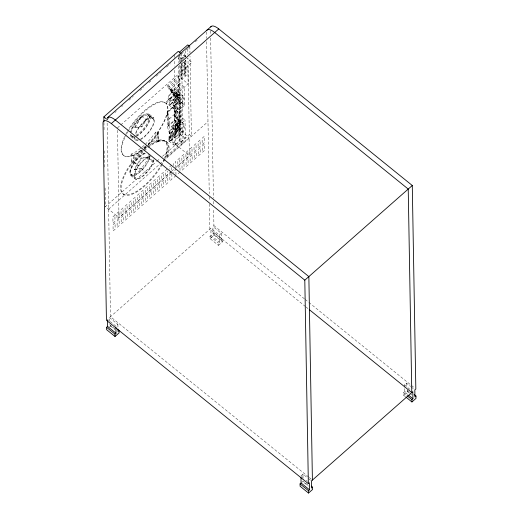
<?xml version="1.0" encoding="UTF-8"?>
<svg xmlns="http://www.w3.org/2000/svg" width="519" height="519" viewBox="0 0 519 519"><rect width="100%" height="100%" fill="white"/><g stroke="black" fill="none" stroke-linecap="round" stroke-linejoin="round"><path stroke-width="0.39" stroke-dasharray="2.6 1.95" d="M180.872 74.561L184.926 70.993L184.985 67.762L186.036 68.612L185.977 71.843L181.922 75.417L180.872 74.561L180.813 71.434L184.985 67.762M174.546 130.392L171.705 127.674A24.529 9.264 -51 0 0 171.711 126.208L179.256 119.558L180.378 120.466L177.414 123.081L179.172 124.502L179.327 133.493L171.614 140.279L177.615 145.138L177.634 146.377L166.203 156.446L166.969 157.069L189.085 137.6L179.438 129.789L179.399 127.648L180.521 128.55L169.843 137.957L169.823 136.821A4.561 1.719 -51 0 0 171.581 133.928A24.529 9.264 -51 0 0 172.775 129.114L180.411 122.257L179.289 121.349L179.256 119.558M177.336 96.443C176.278 98.415 176.505 96.664 177.18 96.287C175.201 97.274 177.511 98.188 177.316 96.352M177.842 125.267L177.05 126.428L177.946 125.351L177.05 125.611L176.966 126.415M148.071 156.874C147.052 161.344 144.217 165.191 141.187 168.545L134.22 169.298L141.006 157.932L148.071 156.874L153.15 160.981M153.397 159.826C152.567 165.01 149.277 169.389 145.82 173.164A13.565 5.125 -51 0 1 135.543 178.114L130.866 174.332A13.565 5.125 -51 0 1 133.124 163.556L135.167 160.708A13.565 5.125 -51 0 1 144.567 153.027M164.225 158.853L163.427 160.819A33.703 12.722 -51 0 1 162.097 163.368M164.491 158.198L166.138 154.169A33.703 12.722 -51 0 0 147.396 146.416M164.724 159.255L163.92 161.221A33.703 12.722 -51 0 1 162.596 163.77M164.99 158.6L165.788 156.634L165.023 156.011L165.866 153.948A33.703 12.722 -51 0 0 156.757 140.72L157.529 141.343A33.703 12.722 -51 0 0 147.889 146.819M166.203 156.446L167.047 154.383A33.703 12.722 -51 0 0 157.945 141.155L157.782 131.897A33.703 12.722 -51 0 0 166.151 103.275L166.424 103.495A33.703 12.722 -51 0 1 146.702 145.301M166.969 157.069L167.812 155.006A33.703 12.722 -51 0 0 158.71 141.778L157.945 141.155M180.171 120.46L177.174 125.961L177.796 125.617L180.197 121.829L180.171 120.46L179.548 119.954L176.655 125.04L177.213 126M134.22 169.298L134.622 169.622L141.402 158.256L148.473 157.199L148.713 156.044A13.565 5.125 -51 0 0 148.557 154.253M135.9 135.303A13.565 5.125 -51 0 0 149.2 116.327L148.921 115.627L142.031 126.87L135.063 127.609L134.661 127.285L141.447 115.932L145.424 113.946L147.098 113.901L148.246 114.602L153.326 118.715L153.877 120.116A13.565 5.125 -51 0 1 140.578 139.092M135.063 127.609L141.843 116.256L141.389 116.541A13.565 5.125 -51 0 0 130.535 132.034M134.661 127.285L141.629 126.545L148.525 115.302L148.246 114.602M140.578 148.343A34.507 13.027 -51 0 1 132.916 153.397L131.125 154.078L133.24 155.791L133.37 163.122L131.255 161.409L133.013 158.963A34.507 13.027 -51 0 1 141.187 150.023M144.444 150.672A34.507 13.027 -51 0 1 153.423 143.847L158.146 141.57L158.01 133.701L155.895 131.988L151.23 137.983A34.507 13.027 -51 0 1 145.703 143.847M158.01 133.701L153.345 139.695A34.507 13.027 -51 0 1 147.818 145.554M108.88 117.871L107.057 119.474L107.102 121.9M114.946 112.526L116.185 111.436M121.66 106.616L122.88 105.539M128.965 100.18L133.227 96.43M139.916 90.533L143.568 87.315M148.927 82.599L151.483 80.348M156.206 76.183L161.221 71.771M166.521 67.1L170.349 63.733M178.257 56.766L180.995 54.352M183.291 52.335L181.501 53.905L186.386 57.862M186.269 49.707L187.463 48.656M188.06 48.137L191.031 45.516M195.176 41.864L197.544 39.781M184.031 57.661L181.65 59.763L180.599 58.913L184.77 55.235L184.712 52.108M180.664 62.825L180.612 59.691L184.783 56.02L185.834 56.869M184.628 57.135L185.821 56.084L185.711 49.824M181.715 63.675L185.886 60.003M185.899 60.781L181.728 64.46L180.677 63.603L180.735 66.737L181.786 67.587L185.958 63.915L185.899 60.781L184.848 59.932L184.907 63.065L180.735 66.737M180.748 67.522L184.92 63.843L185.971 64.693L186.023 67.827L181.851 71.499L180.8 70.649L180.748 67.522L181.799 68.372L185.971 64.693M180.8 70.649L184.972 66.977L184.92 63.843M117.443 127.882L191.887 62.312L187.002 58.355M186.036 68.612L181.864 72.284L180.813 71.434M170.738 89.956L167.858 87.627L167.819 85.479L178.497 76.079L188.144 83.883L166.035 103.359L164.062 102.159A33.703 12.722 -51 0 0 129.276 129.471M180.884 75.346L184.939 71.771L185.99 72.628L186.049 75.755L181.987 79.329L180.936 78.479L180.884 75.346L181.935 76.196L185.99 72.628M167.858 87.627L178.536 78.226L178.497 76.079M178.536 78.226L179.658 79.135L168.98 88.535L168.999 89.67L170.757 91.091A4.561 1.719 -51 0 1 172.561 90.844A24.529 9.264 -51 0 1 173.884 93.446L173.949 93.874A24.529 9.264 -51 0 1 174.008 95.288L178.588 91.253L178.432 82.261L184.433 87.114L184.745 105.26L182.013 107.673A1.044 0.396 -51 0 0 181.293 108.867L181.54 122.692A1.044 0.396 -51 0 0 182.273 122.614L185.011 120.2L179.782 115.971L179.522 101.036L184.745 105.26M180.936 78.479L184.998 74.905L184.939 71.771M170.757 91.091L170.725 89.054L178.432 82.261M174.008 95.288L171.134 92.953A24.529 9.264 -51 0 0 171.069 91.545L178.646 84.519L179.769 85.427L172.126 92.025A24.529 9.264 -51 0 0 170.803 89.424A4.561 1.719 -51 0 0 168.999 89.67M171.134 92.953L178.679 86.31L178.646 84.519M177.414 123.081L176.83 89.832L179.801 87.218L178.679 86.31M167.819 85.479L176.7 92.667L165.263 102.736L166.035 103.359M167.209 111.883L174.546 105.422L179.769 109.645L180.028 124.586L169.525 133.837L167.468 126.824L167.209 111.883L169.259 118.903L169.525 133.837M179.522 101.036L176.784 103.443A1.044 0.396 -51 0 0 176.071 104.643L176.311 118.462A1.044 0.396 -51 0 0 177.05 118.384L179.782 115.971M174.339 106.518L168.033 112.072L168.279 126.214L167.728 111.825L174.034 106.272L174.585 120.661L174.034 106.272M175.643 110.528L175.902 110.294L179.061 112.85L178.912 119.506L175.753 116.957L175.643 110.528L178.796 113.084L178.912 119.506M169.259 118.903L179.769 109.645M175.753 116.957L175.902 110.294M167.981 125.968L174.28 120.414M167.468 126.824L174.806 120.356L174.546 105.422M171.666 128.063L179.289 121.349M179.172 124.502L174.592 128.537A24.529 9.264 -51 0 1 174.579 130.01L174.533 130.535A24.529 9.264 -51 0 1 173.34 135.355A4.561 1.719 -51 0 1 171.581 138.249L171.614 140.279M177.634 146.377L168.759 139.196L168.72 137.048L179.399 127.648M168.759 139.196L179.438 129.789M171.192 171.633L119.007 217.597L105.415 206.601L156.388 161.707M156.998 161.175L160.034 158.503M162.46 156.362L179.866 141.032L178.549 65.861M180.962 141.921L189.305 134.577L187.969 57.791M177.615 145.138L185.322 138.346L185.011 120.2M108.62 209.196L207.989 121.673M167.124 169.09L165.6 170.427L165.71 176.687L167.741 174.903L167.669 170.991M171.685 165.068L169.655 166.858L169.7 169.207M171.795 171.101L173.618 169.492M176.045 167.358L189.396 155.596L189.085 137.6M169.765 173.119L171.289 171.776M171.315 173.346L169.791 174.682L169.901 180.943L171.932 179.159L171.834 173.677M175.986 175.584L173.962 177.375L173.93 175.805M180.041 172.016L178.017 173.8L177.985 172.237M109.554 321.514L109.483 317.602L210.883 228.295L219.297 235.101L219.42 242.146L218.402 243.041L218.447 245.39L210.033 238.578L209.994 236.229L211.006 235.341L210.883 228.295M213.03 233.55L214.049 232.661L222.463 239.467L221.444 240.362L213.03 233.55L212.913 226.511L213.925 225.616L213.627 208.638M109.503 327.119L110.664 326.101L110.625 323.752M210.033 238.578L214.088 235.01L214.049 232.661M109.483 317.602L117.897 324.407L115.873 326.198L107.459 319.386M219.297 235.101L221.321 233.316L212.913 226.511M218.447 245.39L222.502 241.815L222.463 239.467M300.955 475.955L302.986 474.171L307.793 478.064M404.418 387.213L404.379 384.864L406.409 383.08L410.613 386.48M302.09 482.106L303.109 481.217L307.916 485.103M405.333 396.607L403.529 395.147L403.49 392.799L406.533 390.119M403.529 395.147L407.584 391.579L407.545 389.231M158.146 141.57L156.031 139.858L151.301 142.135A34.507 13.027 -51 0 0 146.416 145.515M135.167 136.919L134.058 137.34A14.474 5.462 -51 0 1 130.554 133.013M133.24 155.791L135.031 155.11A34.507 13.027 -51 0 0 142.128 150.504M176.661 125.507L179.574 121.323L180.197 121.829M179.743 95.691C176.94 95.237 174.533 98.591 179.762 97.059L179.743 95.691L179.113 95.185C178.413 94.737 174.605 96.054 176.713 97.144M134.622 169.622L141.59 168.87L141.136 169.376A13.565 5.125 -51 0 1 130.866 174.332M176.09 96.638L179.139 96.553L179.762 97.059M177.868 125.209L176.914 126.364M166.424 103.495L163.569 101.756A33.703 12.722 -51 0 0 127.577 131.035M140.318 139.767A14.474 5.462 -51 0 0 151.34 128.783A14.474 5.462 -51 0 0 153.916 118.027L152.69 117.281A14.474 5.462 -51 0 0 135.362 133.643M153.326 118.715L152.177 118.014L150.504 118.06L146.073 120.324A13.565 5.125 -51 0 0 135.212 135.822M184.77 55.235L185.821 56.084M184.907 63.065L185.958 63.915M180.612 59.691L181.663 60.541M178.056 57.972L181.112 60.444M183.557 62.423L187.833 65.881L188.144 83.883M184.972 66.977L186.023 67.827M184.926 70.993L185.977 71.843M184.998 74.905L186.049 75.755M176.83 89.832L178.588 91.253M177.959 91.591L182.766 95.483M178.945 94.27L183.752 98.162M170.725 89.054L176.72 93.907L176.7 92.667M170.803 89.424L172.561 90.844M173.774 91.882L178.581 95.775M171.023 91.234L173.904 93.563M174.352 96.417L182.837 103.326M174.884 99.7L179.691 103.592M173.236 99.395L178.043 103.287M168.273 99.233L173.08 103.119M173.359 105.681L178.166 109.574M169.038 105L173.846 108.893M176.019 116.723L179.172 119.279M178.38 119.402L183.188 123.288M176.369 118.63L181.598 122.854M179.451 123.1L184.258 126.986M174.806 120.356L180.028 124.586M189.305 134.577L191.414 136.276L190.012 56.26M178.588 127.609L183.395 131.495M173.703 125.65L178.51 129.536M175.383 128.53L180.19 132.416M171.711 126.208L178.542 131.865M179.327 133.493L185.322 138.346M174.981 132.436L179.788 136.322M174.501 133.746L179.308 137.632M149.809 114.718L153.916 118.027M148.525 115.302L153.605 119.415M179.866 141.032L183.071 143.627L181.656 62.799M169.538 133.578L174.345 137.47M169.823 136.821L171.581 138.249M168.72 137.048L171.601 139.377M141.447 115.932L146.527 120.038M179.01 147.195L189.396 155.596M157.782 131.897L158.548 132.52L158.71 141.778M169.006 141.09L173.813 144.983M165.911 141.369L166.677 141.992M141.629 126.545L142.031 126.87M130.996 135.44L135.673 139.222M131.041 136.64L135.083 139.909M149.401 158.678L153.436 161.947M147.798 158.107L152.878 162.22M141.006 157.932L141.402 158.256M132.176 155.09L132.676 155.492M213.925 225.616L304.504 298.905M305.133 299.418L308.273 301.961M308.902 302.467L410.801 384.923M411.431 385.429L414.577 387.972M134.149 162.129L138.826 165.918M134.44 162.544L138.482 165.808M141.187 168.545L146.267 172.652M411.217 386.966L413.617 388.913M122.575 154.441L123.068 154.844M131.151 163.556L131.644 163.959M404.379 384.864L410.386 389.73M305.477 306.547L209.871 229.19L209.429 204.129M306.106 307.06L307.994 308.584M407.13 390.606L410.133 393.039M214.088 235.01L222.502 241.815M407.584 391.579L409.387 393.039M409.991 393.525L411.794 394.978M211.006 235.341L219.42 242.146M407.506 394.343L404.502 391.91L404.437 387.998M209.994 236.229L218.402 243.041M403.49 392.799L406.494 395.231M130.937 175.558L134.979 178.828M122.997 193.859L123.496 194.262M308.636 477.032L110.502 316.707L107.115 122.711M309.266 477.538L312.412 480.088M308.39 478.55L310.797 480.49M301.558 476.442L303.362 477.902M306.366 480.335L307.566 481.308M109.606 324.647L115.017 329.02M110.664 326.101L114.868 329.507M304.16 482.67L308.37 486.076M406.409 383.08L406.474 386.992M302.986 474.171L303.077 479.653M221.321 233.316L221.444 240.362M210.526 30.809L210.578 34.04M210.649 38.082L213.445 198.135M213.504 201.366L213.569 205.407M206.426 31.957L206.536 38.425M206.594 41.656L209.248 193.619M209.306 196.85L209.378 200.898M189.844 46.561L189.96 53.029M187.813 48.896L187.91 54.56M181.54 53.502L181.644 61.988M180.489 52.646L180.599 58.913M179.457 55.436L179.587 62.157M179.626 65.141L181.04 145.411M179.658 79.135L179.769 85.427M179.801 87.218L180.378 120.466M180.411 122.257L180.521 128.55M178.393 56.973L178.497 62.63M180.015 170.446L179.931 165.756L177.907 167.54L177.933 169.103M174.241 54.884L174.3 58.122M174.352 61.352L174.442 66.205M174.507 70.247L175.805 144.606M175.85 167.76L175.74 161.5L173.716 163.284L173.755 165.632M175.973 174.806L175.876 169.324L173.852 171.108L173.878 172.678M171.724 167.416L171.795 171.328M155.895 131.988L156.031 139.858M131.125 154.078L131.255 161.409M117.482 130.301L119.007 217.597M117.897 324.407L117.956 327.541M103.949 122.542L104.105 131.43M104.442 150.828L104.754 168.61M105.091 188.008L105.415 206.601M153.961 159.878A14.474 5.462 -51 0 1 153.507 161.779L152.339 164.633A14.474 5.462 -51 0 1 137.36 179.198A14.474 5.462 -51 0 1 137.386 167.332L139.572 164.289A14.474 5.462 -51 0 1 149.595 156.096M149.92 156.615A14.474 5.462 -51 0 1 149.466 158.509L148.304 161.364A14.474 5.462 -51 0 1 133.318 175.928A14.474 5.462 -51 0 1 133.351 164.062L135.537 161.02A14.474 5.462 -51 0 1 145.56 152.826M135.543 178.114A13.565 5.125 -51 0 1 137.801 167.339L139.851 164.491A13.565 5.125 -51 0 1 150.523 156.504M149.2 154.772A13.565 5.125 -51 0 1 149.355 156.556C148.531 161.74 145.236 166.119 141.778 169.895A13.565 5.125 -51 0 1 131.508 174.851A13.565 5.125 -51 0 1 133.766 164.075L135.809 161.227A13.565 5.125 -51 0 1 146.488 153.241M158.548 132.52A33.703 12.722 -51 0 1 147.201 145.703M145.988 146.825A33.703 12.722 -51 0 1 142.913 149.44M142.303 149.926A33.703 12.722 -51 0 1 135.258 154.513L130.087 156.472A33.703 12.722 -51 0 1 126.221 134.778M126.967 133.377A33.703 12.722 -51 0 1 128.868 130.133M138.093 140.61A14.474 5.462 -51 0 1 134.486 137.048M136.283 136.497A14.474 5.462 -51 0 0 147.305 125.514A14.474 5.462 -51 0 0 149.881 114.757L148.655 114.011A14.474 5.462 -51 0 0 138.541 119.649A14.474 5.462 -51 0 0 130.684 132.397M146.099 145.865A33.703 12.722 -51 0 1 143.646 148.032M140.604 150.439A33.703 12.722 -51 0 1 134.765 154.111L129.588 156.07A33.703 12.722 -51 0 1 125.364 135.076M125.721 134.376A33.703 12.722 -51 0 1 127.2 131.683M136.542 135.822A13.565 5.125 -51 0 0 149.835 116.846L149.29 115.445L148.136 114.744L144.379 115.581L142.031 117.06A13.565 5.125 -51 0 0 131.177 132.553M134.46 136.614A13.565 5.125 -51 0 1 131.086 134.557M133.208 136.192A13.565 5.125 -51 0 1 130.444 134.038M162.239 164.419A33.703 12.722 -51 0 1 128.018 195.261A33.703 12.722 -51 0 1 129.108 167.494L134.187 160.423A33.703 12.722 -51 0 1 143.289 150.653M143.847 150.147A33.703 12.722 -51 0 1 147.286 147.279M161.74 164.017A33.703 12.722 -51 0 1 127.525 194.859A33.703 12.722 -51 0 1 128.608 167.092L133.694 160.021A33.703 12.722 -51 0 1 142.232 150.763M144.47 148.771A33.703 12.722 -51 0 1 146.786 146.877M144.01 145.424A34.507 13.027 -51 0 1 141.149 147.889M143.471 147.941A34.507 13.027 -51 0 1 145.177 146.501M138.495 139.877A13.565 5.125 -51 0 1 135.122 137.82M146.689 146.618A34.507 13.027 -51 0 1 144.405 148.648M135.128 160.676A34.507 13.027 -51 0 1 143.873 151.198M107.115 118.715L107.128 119.532L107.115 118.715M114.9 215.08L112.876 216.871L112.986 223.131L115.01 221.341L114.9 215.08M118.961 211.512L116.931 213.296L117.041 219.556L119.072 217.772L118.961 211.512M123.016 207.937L120.985 209.721L121.096 215.982L123.126 214.198L123.016 207.937M127.071 204.363L125.04 206.153L125.15 212.414L127.181 210.63L127.071 204.363M131.125 200.795L129.101 202.579L129.205 208.839L131.236 207.055L131.125 200.795M135.18 197.22L133.156 199.004L133.266 205.271L135.29 203.48L135.18 197.22M139.241 193.645L137.211 195.436L137.321 201.696L139.345 199.912L139.241 193.645M143.296 190.077L141.265 191.861L141.376 198.122L143.406 196.338L143.296 190.077M147.351 186.503L145.32 188.293L145.43 194.554L147.461 192.763L147.351 186.503M151.405 182.935L149.381 184.719L149.485 190.979L151.516 189.195L151.405 182.935M155.46 179.36L153.436 181.144L153.546 187.404L155.57 185.62L155.46 179.36M159.515 175.785L157.491 177.576L157.601 183.836L159.625 182.046L159.515 175.785M163.576 172.217L161.545 174.001L161.656 180.262L163.68 178.478L163.576 172.217M179.795 157.925L177.77 159.709L177.881 165.976L179.905 164.186L179.795 157.925M183.856 154.351L181.825 156.141L181.935 162.402L183.96 160.618L183.856 154.351M187.91 150.782L185.88 152.567L185.99 158.827L188.021 157.043L187.91 150.782M191.965 147.208L189.935 148.992L190.045 155.259L192.075 153.468L191.965 147.208M196.02 143.64L193.989 145.424L194.1 151.684L196.13 149.9L196.02 143.64M200.075 140.065L198.05 141.849L198.161 148.11L200.185 146.326L200.075 140.065M204.129 136.491L202.105 138.281L202.215 144.542L204.239 142.751L204.129 136.491M115.043 222.911L113.012 224.695L113.123 230.955L115.147 229.171L115.043 222.911M119.098 219.336L117.067 221.12L117.177 227.387L119.208 225.596L119.098 219.336M123.152 215.761L121.122 217.552L121.232 223.812L123.263 222.028L123.152 215.761M127.207 212.193L125.176 213.977L125.287 220.238L127.317 218.454L127.207 212.193M131.262 208.619L129.237 210.403L129.348 216.67L131.372 214.879L131.262 208.619M135.316 205.05L133.292 206.834L133.402 213.095L135.427 211.311L135.316 205.05M139.377 201.476L137.347 203.26L137.457 209.52L139.481 207.736L139.377 201.476M143.432 197.901L141.402 199.692L141.512 205.952L143.542 204.162L143.432 197.901M147.487 194.333L145.456 196.117L145.567 202.378L147.597 200.594L147.487 194.333M151.542 190.758L149.517 192.543L149.621 198.803L151.652 197.019L151.542 190.758M155.596 187.184L153.572 188.974L153.682 195.235L155.706 193.444L155.596 187.184M159.657 183.616L157.627 185.4L157.737 191.66L159.761 189.876L159.657 183.616M163.712 180.041L161.681 181.825L161.792 188.092L163.822 186.302L163.712 180.041M167.767 176.466L165.736 178.257L165.846 184.517L167.877 182.733L167.767 176.466M183.992 162.181L181.961 163.965L182.072 170.226L184.096 168.441L183.992 162.181M188.047 158.606L186.016 160.397L186.126 166.657L188.157 164.867L188.047 158.606M192.101 155.038L190.071 156.822L190.181 163.083L192.212 161.299L192.101 155.038M196.156 151.464L194.132 153.248L194.236 159.508L196.266 157.724L196.156 151.464M200.211 147.889L198.187 149.68L198.297 155.94L200.321 154.149L200.211 147.889M204.272 144.321L202.241 146.105L202.352 152.365L204.376 150.581L204.272 144.321M175.772 144.418A4.606 1.739 -51 0 0 179.639 137.95A4.606 1.739 -51 0 0 174.267 141.551A4.606 1.739 -51 0 0 175.772 144.418M170.965 140.532A4.606 1.739 -51 0 0 174.832 134.058A4.606 1.739 -51 0 0 169.46 137.665A4.606 1.739 -51 0 0 170.965 140.532M175.844 137.042A3.516 1.33 -51 0 0 178.796 132.105A3.516 1.33 -51 0 0 174.695 134.856A3.516 1.33 -51 0 0 175.844 137.042M171.036 133.156A3.516 1.33 -51 0 0 173.988 128.212A3.516 1.33 -51 0 0 169.888 130.963A3.516 1.33 -51 0 0 171.036 133.156M175.344 108.465A3.516 1.33 -51 0 0 178.296 103.528A3.516 1.33 -51 0 0 174.196 106.278A3.516 1.33 -51 0 0 175.344 108.465M170.537 104.579A3.516 1.33 -51 0 0 173.489 99.635A3.516 1.33 -51 0 0 169.389 102.386A3.516 1.33 -51 0 0 170.537 104.579M176.311 99.012A2.893 1.09 -51 0 0 178.873 94.938A2.893 1.09 -51 0 0 175.552 97.008A2.893 1.09 -51 0 0 176.311 99.012M181.073 135.952A3.03 1.142 -51 0 0 183.616 131.703A3.03 1.142 -51 0 0 180.087 134.071A3.03 1.142 -51 0 0 181.073 135.952M175.448 124.884A3.497 1.317 -51 0 0 178.374 119.973A3.497 1.317 -51 0 0 174.306 122.711A3.497 1.317 -51 0 0 175.448 124.884M176.265 132.066A3.03 1.142 -51 0 0 178.808 127.81A3.03 1.142 -51 0 0 175.279 130.178A3.03 1.142 -51 0 0 176.265 132.066M176.343 131.677A2.426 0.915 -51 0 0 178.413 128.264A2.426 0.915 -51 0 0 175.597 130.12A2.426 0.915 -51 0 0 176.343 131.677M170.407 98.007A3.627 1.369 -51 0 0 173.45 92.914A3.627 1.369 -51 0 0 169.22 95.749A3.627 1.369 -51 0 0 170.407 98.007M181.137 103.177A3.406 1.285 -51 0 0 183.998 98.389A3.406 1.285 -51 0 0 180.028 101.056A3.406 1.285 -51 0 0 181.137 103.177M176.33 99.285A3.406 1.285 -51 0 0 179.191 94.503A3.406 1.285 -51 0 0 175.221 97.17A3.406 1.285 -51 0 0 176.33 99.285M180.184 129.062A3.918 1.479 -51 0 0 183.467 123.554A3.918 1.479 -51 0 0 178.899 126.623A3.918 1.479 -51 0 0 180.184 129.062M170.238 98.675A4.606 1.739 -51 0 0 174.099 92.2A4.606 1.739 -51 0 0 168.733 95.807A4.606 1.739 -51 0 0 170.238 98.675M176.836 128.115A3.406 1.285 -51 0 0 179.691 123.327A3.406 1.285 -51 0 0 175.72 125.994A3.406 1.285 -51 0 0 176.836 128.115M181.644 132.008A3.406 1.285 -51 0 0 184.498 127.22A3.406 1.285 -51 0 0 180.528 129.886A3.406 1.285 -51 0 0 181.644 132.008M179.834 109.1A3.918 1.479 -51 0 0 183.116 103.592A3.918 1.479 -51 0 0 178.549 106.661A3.918 1.479 -51 0 0 179.834 109.1M175.377 125.17A3.918 1.479 -51 0 0 178.659 119.668A3.918 1.479 -51 0 0 174.092 122.731A3.918 1.479 -51 0 0 175.377 125.17M180.45 99.94A3.03 1.142 -51 0 0 182.986 95.684A3.03 1.142 -51 0 0 179.457 98.059A3.03 1.142 -51 0 0 180.45 99.94M175.046 102.561A4.606 1.739 -51 0 0 178.906 96.086A4.606 1.739 -51 0 0 173.541 99.693A4.606 1.739 -51 0 0 175.046 102.561M175.098 104.922A3.497 1.317 -51 0 0 178.03 100.011A3.497 1.317 -51 0 0 173.956 102.749A3.497 1.317 -51 0 0 175.098 104.922M175.643 96.047A3.03 1.142 -51 0 0 178.179 91.798A3.03 1.142 -51 0 0 174.65 94.166A3.03 1.142 -51 0 0 175.643 96.047M170.693 103.975A2.627 0.993 -51 0 0 172.892 100.284A2.627 0.993 -51 0 0 169.83 102.34A2.627 0.993 -51 0 0 170.693 103.975M177.031 127.693A2.893 1.09 -51 0 0 179.315 123.652A2.893 1.09 -51 0 0 175.902 126.098A2.893 1.09 -51 0 0 177.031 127.693M175.026 105.208A3.918 1.479 -51 0 0 178.309 99.706A3.918 1.479 -51 0 0 173.742 102.768A3.918 1.479 -51 0 0 175.026 105.208M175.772 95.626A2.426 0.915 -51 0 0 177.77 92.22A2.426 0.915 -51 0 0 174.929 94.166A2.426 0.915 -51 0 0 175.772 95.626M171.134 139.87A3.627 1.369 -51 0 0 174.176 134.771A3.627 1.369 -51 0 0 169.947 137.613A3.627 1.369 -51 0 0 171.134 139.87M171.192 132.553A2.627 0.993 -51 0 0 173.391 128.861A2.627 0.993 -51 0 0 170.329 130.918A2.627 0.993 -51 0 0 171.192 132.553"/><path stroke-width="0.78" d="M103.936 121.731L103.852 116.885L178.296 51.316L180.975 53.483M179.399 52.205L187.742 44.861L189.318 46.133M107.654 117.599L211.077 26.508M300.981 477.525L301.078 483.001L300.066 483.896L300.105 486.245L308.52 493.05L308.481 490.702L309.493 489.806L309.369 482.767L308.357 483.656L106.447 320.281L103.002 123.048A11.684 4.444 48.6 0 1 111.306 123.593L218.784 28.928L412.281 185.497L415.836 388.991L414.824 389.886L414.941 396.931L415.959 396.036L414.156 394.576M117.982 329.104L118.021 331.453L119.033 330.558L119.078 332.906L115.023 336.481L106.609 329.675L106.57 327.327L107.582 326.432L107.472 320.171M115.023 336.481L114.978 334.132L115.997 333.237L115.886 326.976M308.357 483.656L304.802 280.163L412.281 185.497M311.329 486.16L312.535 487.127L311.517 488.022L311.394 480.977L412.793 391.67L412.916 398.715L411.904 399.611L411.943 401.959L405.936 397.093M308.52 493.05L312.574 489.475L312.535 487.127M411.943 401.959L415.998 398.384L415.959 396.036M103.852 116.885L106.525 119.046M111.306 123.593L304.802 280.163M309.253 309.603L411.781 392.565L408.226 189.072L214.73 32.502A11.684 4.444 48.6 0 0 206.685 30.569M408.713 395.309L412.916 398.715M407.097 395.718L411.904 399.611M107.582 326.432L115.997 333.237M301.078 483.001L309.493 489.806M106.57 327.327L114.978 334.132M300.066 483.896L308.481 490.702M312.412 480.088L308.857 276.595L115.361 120.025A11.684 4.444 48.6 0 0 107.316 118.085M210.74 26.994A11.684 4.444 48.6 0 1 218.784 28.928"/></g></svg>
